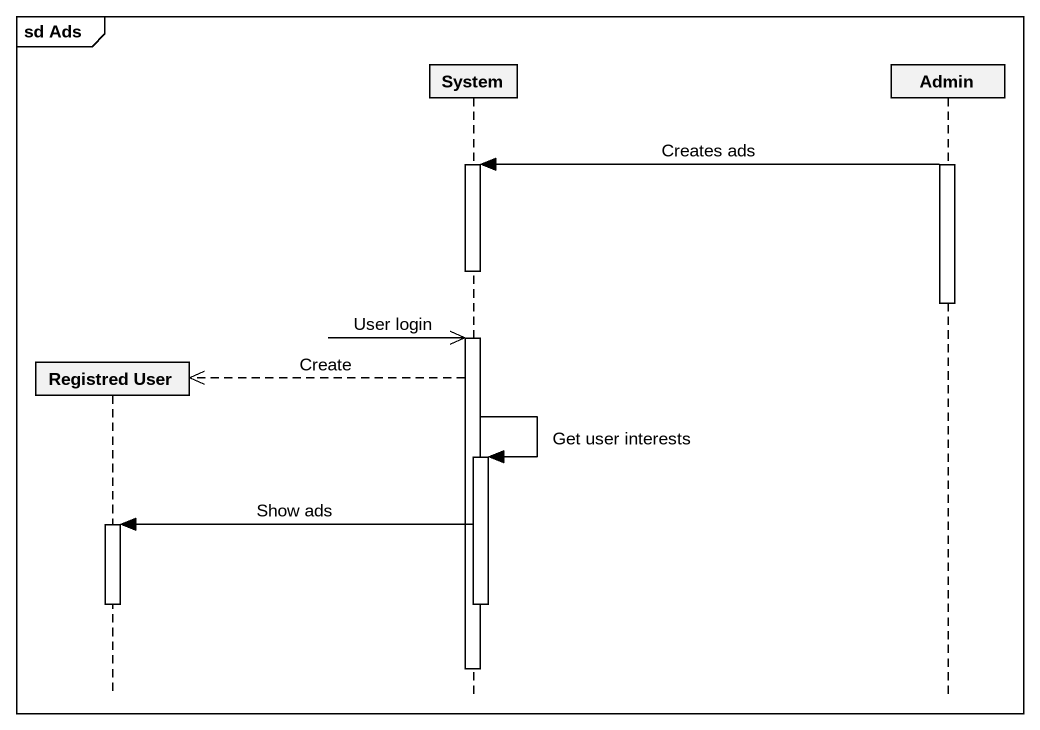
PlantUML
@startuml
mainframe sd Ads
hide footbox
participant "Registred User" as Registred_User
participant System
participant Admin

activate Admin
Admin -> System : Creates ads
activate System
deactivate System
deactivate Admin
System ->> System : User login
activate System
System -->> Registred_User ** : Create
System -> System : Get user interests
activate System
System -> Registred_User : Show ads
activate Registred_User
deactivate System
deactivate Registred_User
deactivate System
@enduml
